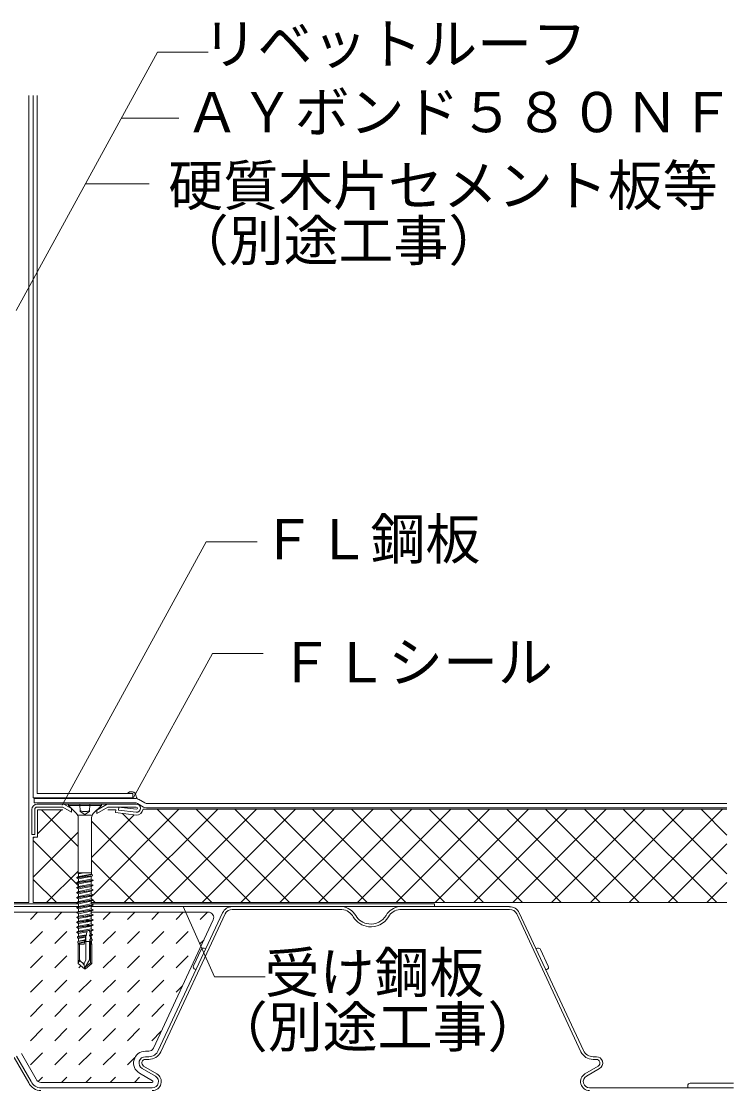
# Model space of a CAD drawing. Units: millimetres on the paper, with parts at other scales. Extents: x -135 to 135, y -94 to 92.
# Drawn here: x -3.5 to 48.4, y -25.8 to 52.1 of the extents above; entities that cross this region are included whole.
import ezdxf
from ezdxf.enums import TextEntityAlignment as Align

# ---------------------------------------------------------------- set-up
doc = ezdxf.new("R2010")
doc.units = ezdxf.units.MM
for name, color, linetype, lineweight in [('1-0_芯・寸法線', 7, 'Continuous', 9), ('1-2_ハッチング', 33, 'Continuous', 18), ('1-3_断熱材', 30, 'Continuous', 18), ('1-4_リベットルーフ', 3, 'Continuous', 9), ('1-5_ＦＬ鋼板・ディスク', 7, 'Continuous', 9), ('1-6_アンカー類', 7, 'Continuous', 9), ('1-9_下地鋼板', 1, 'Continuous', 9), ('1-A_元図・躯体', 7, 'Continuous', 9), ('1-B_その他', 33, 'Continuous', 18)]:
    doc.layers.add(name, color=color, linetype=linetype, lineweight=lineweight)
doc.styles.add('ＭＳ ゴシック', font='')
doc.styles.get('ＭＳ ゴシック').set_extended_font_data('MS Gothic')

msp = doc.modelspace()

# ---------------------------------------------------------------- linework, layer by layer
at = {"layer": '1-0_芯・寸法線'}
for p, q in [((6.434, 49.859), (-3.86, 31.05)), ((6.434, 49.859), (10.129, 49.859)), ((3.807, 45.059), (7.972, 45.059)), ((1.18, 40.259), (5.814, 40.259)), ((9.979, 14.198), (-0.51, -4.969)), ((9.979, 14.198), (13.674, 14.198)), ((10.422, 6.066), (4.679, -4.428)), ((10.422, 6.066), (14.117, 6.066)), ((10.585, -17.468), (8.293, -12.369)), ((10.585, -17.468), (14.28, -17.468))]:
    msp.add_line(p, q, dxfattribs=at)
at = {"layer": '1-2_ハッチング'}
for p, q in [((-2.93, -12.069), (-2.93, 46.7)), ((-6.711, -12.069), (-2.93, -12.069))]:
    msp.add_line(p, q, dxfattribs=at)
at = {"layer": '1-3_断熱材'}
for p, q in [((-2.31, -7.077), (-0.552, -5.32)), ((-2.31, -5.32), (-2.31, -7.32)), ((-0.458, -5.32), (-2.31, -5.32)), ((0.649, -7.994), (-2.026, -5.32)), ((1.731, -11.522), (7.983, -5.269)), ((2.821, -5.32), (3.382, -5.32)), ((3.382, -5.32), (3.358, -5.514)), ((4.012, -12.069), (10.812, -5.269)), ((47.892, -5.269), (5.377, -5.269)), ((13.209, -12.069), (6.409, -5.269)), ((6.84, -12.069), (13.64, -5.269)), ((16.037, -12.069), (9.237, -5.269)), ((9.669, -12.069), (16.469, -5.269)), ((18.866, -12.069), (12.066, -5.269)), ((12.497, -12.069), (19.297, -5.269)), ((21.694, -12.069), (14.894, -5.269)), ((15.326, -12.069), (22.126, -5.269)), ((24.523, -12.069), (17.723, -5.269)), ((18.154, -12.069), (24.954, -5.269)), ((27.351, -12.069), (20.551, -5.269)), ((20.982, -12.069), (27.782, -5.269)), ((30.179, -12.069), (23.379, -5.269)), ((23.811, -12.069), (30.611, -5.269)), ((33.008, -12.069), (26.208, -5.269)), ((26.639, -12.069), (33.439, -5.269)), ((35.836, -12.069), (29.036, -5.269)), ((29.468, -12.069), (36.268, -5.269)), ((38.665, -12.069), (31.865, -5.269)), ((32.296, -12.069), (39.096, -5.269)), ((41.493, -12.069), (34.693, -5.269)), ((35.125, -12.069), (41.925, -5.269)), ((44.322, -12.069), (37.522, -5.269)), ((37.953, -12.069), (44.753, -5.269)), ((47.15, -12.069), (40.35, -5.269)), ((40.781, -12.069), (47.581, -5.269)), ((47.892, -9.983), (43.178, -5.269)), ((47.892, -7.154), (46.007, -5.269)), ((1.633, -8.791), (4.74, -5.684)), ((7.552, -12.069), (1.633, -6.15)), ((4.868, -5.699), (3.358, -5.514)), ((10.38, -12.069), (3.89, -5.579)), ((-2.62, -10.215), (0.649, -6.947)), ((-2.62, -7.32), (-2.31, -7.32)), ((-2.62, -12.069), (-2.62, -7.32)), ((-2.62, -7.387), (-2.552, -7.32)), ((0.681, -10.855), (-2.62, -7.554)), ((43.61, -12.069), (47.892, -7.787)), ((4.724, -12.069), (1.633, -8.978)), ((-1.645, -12.069), (0.649, -9.775)), ((-0.933, -12.069), (-2.62, -10.383)), ((46.438, -12.069), (47.892, -10.615)), ((1.601, -11.652), (1.691, -11.561)), ((-2.62, -12.069), (0.551, -12.069)), ((1.674, -11.848), (1.601, -11.775)), ((1.601, -12.069), (47.892, -12.069)), ((1.895, -12.069), (1.727, -11.901))]:
    msp.add_line(p, q, dxfattribs=at)
msp.add_arc((4.881, -5.2), 0.5, 268.4171, 352.00483, dxfattribs=at)
at = {"layer": '1-4_リベットルーフ'}
for p, q in [((-2.63, -4.44), (-2.63, 46.7)), ((-2.33, -4.14), (-2.33, 46.7)), ((-2.63, -4.44), (4.621, -4.44)), ((-2.55, -4.5), (-2.55, -4.8)), ((4.843, -4.5), (-2.55, -4.5)), ((5.043, -4.553), (5.497, -4.815)), ((4.762, -4.8), (-2.55, -4.8)), ((4.962, -4.853), (5.416, -5.115)), ((5.616, -5.169), (47.892, -5.169)), ((5.697, -4.869), (47.892, -4.869))]:
    msp.add_line(p, q, dxfattribs=at)
for points in [[(-2.33, -4.14), (4.621, -4.14), (4.621, -4.44)], [(4.218, -4.132), (4.232, -4.121), (4.256, -4.102), (4.281, -4.083), (4.306, -4.066), (4.331, -4.05), (4.358, -4.035), (4.374, -4.028), (4.401, -4.018), (4.45, -4.005), (4.5, -4), (4.551, -4), (4.602, -4.007), (4.652, -4.021), (4.68, -4.032), (4.697, -4.039), (4.724, -4.054), (4.75, -4.071), (4.773, -4.091), (4.795, -4.112), (4.813, -4.135), (4.823, -4.15), (4.835, -4.172), (4.85, -4.214), (4.862, -4.257), (4.872, -4.302), (4.883, -4.346), (4.896, -4.39), (4.906, -4.414), (4.91, -4.421), (4.916, -4.434), (4.923, -4.447), (4.931, -4.459), (4.939, -4.471), (4.947, -4.483), (4.951, -4.49)]]:
    msp.add_lwpolyline(points, dxfattribs=at)
for centre, start, end in [((4.843, -4.9), 59.98986, 90), ((4.762, -5.2), 59.98986, 90), ((5.616, -4.769), 239.98986, 270), ((5.697, -4.469), 239.98986, 270)]:
    msp.add_arc(centre, 0.4, start, end, dxfattribs=at)
at = {"layer": '1-5_ＦＬ鋼板・ディスク'}
for p, q in [((-2.73, -5.3), (-2.73, -7.12)), ((-2.51, -5.3), (-2.51, -7.12)), ((4.881, -4.9), (-2.33, -4.9)), ((-0.458, -5.12), (-2.33, -5.12)), ((0.168, -5.481), (-0.458, -5.12)), ((0.168, -5.227), (-0.399, -4.9)), ((0.168, -5.227), (0.168, -5.481)), ((2.762, -4.9), (2.002, -5.338)), ((2.002, -5.592), (2.821, -5.12)), ((2.002, -5.338), (2.002, -5.592)), ((2.821, -5.12), (4.881, -5.12)), ((3.608, -5.121), (3.581, -5.34)), ((4.881, -5.5), (3.581, -5.34)), ((4.891, -5.279), (3.595, -5.12)), ((-2.73, -7.12), (-2.51, -7.12))]:
    msp.add_line(p, q, dxfattribs=at)
for centre, radius, start, end in [((-2.33, -5.3), 0.4, 90, 180), ((-2.33, -5.3), 0.18, 90, 180), ((4.881, -5.2), 0.3, 270, 90), ((4.881, -5.2), 0.08, 276.59439, 90)]:
    msp.add_arc(centre, radius, start, end, dxfattribs=at)
at = {"layer": '1-6_アンカー類'}
for p, q in [((-0.059, -4.9), (2.341, -4.9)), ((-0.059, -4.9), (-0.059, -5)), ((-0.059, -5), (0.532, -5.59)), ((0.781, -4.9), (0.8, -5.449)), ((1.141, -5.646), (0.8, -5.449)), ((1.141, -5.646), (1.482, -5.449)), ((1.501, -4.9), (1.482, -5.449)), ((2.341, -5), (1.75, -5.59)), ((1.633, -5.708), (0.649, -5.708)), ((0.649, -5.873), (0.649, -9.9)), ((1.633, -5.873), (1.633, -9.9)), ((1.669, -10.035), (0.551, -10.252)), ((1.691, -10.114), (0.551, -10.272)), ((0.633, -9.957), (0.671, -9.979)), ((1.633, -9.9), (0.649, -9.9)), ((1.077, -9.9), (0.671, -9.979)), ((0.671, -9.979), (0.678, -10.178)), ((0.678, -10.178), (1.61, -10.001)), ((1.691, -10.114), (1.604, -10.164)), ((1.613, -9.9), (1.61, -10.001)), ((0.551, -10.272), (0.681, -10.347)), ((1.731, -10.433), (0.551, -10.614)), ((1.731, -10.453), (0.551, -10.634)), ((0.551, -10.634), (0.681, -10.709)), ((1.731, -10.795), (0.551, -10.976)), ((1.731, -10.815), (0.551, -10.996)), ((1.604, -10.164), (0.681, -10.347)), ((0.681, -10.347), (0.681, -10.539)), ((0.681, -10.539), (1.601, -10.358)), ((1.601, -10.528), (0.681, -10.709)), ((0.681, -10.709), (0.681, -10.901)), ((0.681, -10.901), (1.601, -10.72)), ((1.601, -10.89), (0.681, -11.071)), ((1.604, -10.164), (1.601, -10.262)), ((1.601, -10.262), (1.601, -10.358)), ((1.731, -10.453), (1.601, -10.528)), ((1.601, -10.528), (1.601, -10.72)), ((1.731, -10.815), (1.601, -10.89)), ((1.601, -10.89), (1.601, -11.082)), ((0.551, -10.996), (0.681, -11.071)), ((1.731, -11.157), (0.551, -11.338)), ((1.731, -11.177), (0.551, -11.358)), ((0.551, -11.358), (0.681, -11.433)), ((1.731, -11.519), (0.551, -11.7)), ((1.731, -11.539), (0.551, -11.72)), ((0.681, -11.071), (0.681, -11.263)), ((0.681, -11.263), (1.601, -11.082)), ((1.601, -11.252), (0.681, -11.433)), ((0.681, -11.433), (0.681, -11.625)), ((0.681, -11.625), (1.601, -11.444)), ((1.601, -11.614), (0.681, -11.795)), ((1.731, -11.177), (1.601, -11.252)), ((1.601, -11.252), (1.601, -11.444)), ((1.731, -11.539), (1.601, -11.614)), ((1.601, -11.614), (1.601, -11.806)), ((0.551, -11.72), (0.681, -11.795)), ((1.731, -11.881), (0.551, -12.062)), ((1.731, -11.901), (0.551, -12.082)), ((0.551, -12.082), (0.681, -12.157)), ((1.731, -12.243), (0.551, -12.424)), ((1.731, -12.263), (0.551, -12.444)), ((0.551, -12.444), (0.681, -12.519)), ((0.681, -11.795), (0.681, -11.987)), ((0.681, -11.987), (1.601, -11.806)), ((1.601, -11.976), (0.681, -12.157)), ((0.681, -12.157), (0.681, -12.349)), ((0.681, -12.349), (1.601, -12.168)), ((1.601, -12.338), (0.681, -12.519)), ((1.731, -11.901), (1.601, -11.976)), ((1.601, -11.976), (1.601, -12.168)), ((1.731, -12.263), (1.601, -12.338)), ((1.601, -12.338), (1.601, -12.53)), ((1.731, -12.605), (0.551, -12.786)), ((1.731, -12.625), (0.551, -12.806)), ((0.551, -12.806), (0.681, -12.881)), ((1.731, -12.967), (0.551, -13.148)), ((1.731, -12.987), (0.551, -13.168)), ((0.551, -13.168), (0.681, -13.243)), ((0.681, -12.519), (0.681, -12.711)), ((0.681, -12.711), (1.601, -12.53)), ((1.601, -12.7), (0.681, -12.881)), ((0.681, -12.881), (0.681, -13.073)), ((0.681, -13.073), (1.601, -12.892)), ((1.601, -13.062), (0.681, -13.243)), ((1.301, -13.1), (1.239, -13.1)), ((1.279, -13.125), (1.276, -13.1)), ((1.731, -12.625), (1.601, -12.7)), ((1.601, -12.7), (1.601, -12.892)), ((1.731, -12.987), (1.601, -13.062)), ((1.601, -13.062), (1.601, -13.254)), ((1.231, -13.405), (0.551, -13.51)), ((1.234, -13.425), (0.551, -13.53)), ((0.551, -13.53), (0.681, -13.605)), ((1.273, -13.761), (0.551, -13.872)), ((1.276, -13.78), (0.551, -13.892)), ((0.551, -13.892), (0.681, -13.967)), ((0.68, -14.159), (1.601, -13.978)), ((0.681, -13.243), (0.681, -13.435)), ((0.681, -13.435), (1.601, -13.254)), ((1.601, -13.424), (0.681, -13.605)), ((0.681, -13.605), (0.681, -13.797)), ((0.681, -13.797), (1.601, -13.616)), ((1.601, -13.786), (0.681, -13.967)), ((0.681, -13.967), (0.681, -14.1)), ((1.234, -13.425), (1.231, -13.405)), ((1.276, -13.78), (1.273, -13.761)), ((1.32, -13.479), (1.301, -13.313)), ((1.362, -13.832), (1.343, -13.666)), ((1.731, -13.329), (1.389, -13.381)), ((1.392, -13.401), (1.389, -13.381)), ((1.731, -13.349), (1.392, -13.401)), ((1.731, -13.691), (1.432, -13.736)), ((1.434, -13.756), (1.432, -13.736)), ((1.731, -13.711), (1.434, -13.756)), ((1.731, -13.349), (1.601, -13.424)), ((1.601, -13.424), (1.601, -13.616)), ((1.731, -13.711), (1.601, -13.786)), ((1.601, -13.786), (1.601, -13.978)), ((1.393, -14.103), (0.562, -14.227)), ((1.309, -14.141), (0.565, -14.262)), ((0.565, -14.262), (0.677, -14.326)), ((1.192, -14.478), (0.593, -14.571)), ((1.178, -14.543), (0.6, -14.644)), ((0.6, -14.644), (0.67, -14.685)), ((0.67, -14.685), (0.667, -14.89)), ((1.21, -14.582), (0.67, -14.685)), ((0.677, -14.326), (0.673, -14.525)), ((0.673, -14.525), (1.248, -14.412)), ((1.294, -14.207), (0.677, -14.326)), ((0.681, -14.1), (0.68, -14.159)), ((1.094, -15.1), (1.31, -14.138)), ((1.178, -14.543), (1.192, -14.478)), ((1.178, -14.543), (1.21, -14.582)), ((1.248, -14.412), (1.192, -14.478)), ((1.221, -16.27), (1.221, -14.534)), ((1.731, -14.053), (1.406, -14.101)), ((1.454, -14.117), (1.453, -14.101)), ((1.731, -14.073), (1.454, -14.117)), ((1.498, -14.167), (1.454, -14.117)), ((1.513, -14.36), (1.478, -14.434)), ((1.704, -14.399), (1.478, -14.434)), ((1.482, -14.491), (1.478, -14.434)), ((1.699, -14.453), (1.482, -14.491)), ((1.482, -14.491), (1.525, -14.521)), ((1.602, -14.147), (1.498, -14.167)), ((1.513, -14.36), (1.498, -14.167)), ((1.54, -14.722), (1.503, -14.771)), ((1.673, -14.743), (1.503, -14.771)), ((1.51, -14.863), (1.503, -14.771)), ((1.513, -14.36), (1.605, -14.342)), ((1.608, -14.506), (1.525, -14.521)), ((1.54, -14.722), (1.525, -14.521)), ((1.54, -14.722), (1.611, -14.708)), ((1.731, -14.073), (1.602, -14.147)), ((1.602, -14.147), (1.605, -14.342)), ((1.699, -14.453), (1.608, -14.506)), ((1.608, -14.506), (1.611, -14.708)), ((1.112, -14.835), (0.624, -14.915)), ((1.088, -14.942), (0.634, -15.026)), ((0.634, -15.026), (0.664, -15.043)), ((0.641, -16.505), (0.641, -15.1)), ((0.641, -15.1), (1.094, -15.1)), ((0.664, -15.043), (0.663, -15.1)), ((1.126, -14.956), (0.664, -15.043)), ((0.667, -14.89), (1.162, -14.795)), ((0.741, -16.213), (0.741, -15.1)), ((1.088, -14.942), (1.112, -14.835)), ((1.088, -14.942), (1.126, -14.956)), ((1.112, -14.835), (1.162, -14.795)), ((1.139, -14.9), (1.553, -14.9)), ((1.471, -16.25), (1.471, -14.9)), ((1.665, -14.835), (1.51, -14.863)), ((1.51, -14.863), (1.551, -14.876)), ((1.567, -15.083), (1.54, -15.1)), ((1.54, -15.1), (1.641, -15.1)), ((1.541, -16.458), (1.541, -14.9)), ((1.614, -14.864), (1.551, -14.876)), ((1.567, -15.083), (1.551, -14.876)), ((1.567, -15.083), (1.618, -15.073)), ((1.642, -15.087), (1.571, -15.1)), ((1.665, -14.835), (1.614, -14.864)), ((1.614, -14.864), (1.618, -15.073)), ((1.641, -15.1), (1.641, -16.505)), ((0.716, -16.333), (0.641, -16.505)), ((1.122, -16.442), (1.221, -16.27)), ((1.471, -16.25), (1.172, -16.768)), ((0.641, -16.505), (1.101, -16.891)), ((0.843, -16.361), (0.984, -16.48)), ((1.084, -16.644), (1.141, -16.9)), ((1.172, -16.768), (1.141, -16.9)), ((1.541, -16.458), (1.172, -16.768)), ((1.172, -16.768), (1.181, -16.891)), ((1.641, -16.505), (1.181, -16.891)), ((1.541, -16.458), (1.641, -16.505))]:
    msp.add_line(p, q, dxfattribs=at)
for points in [[(-0.059, -5), (2.341, -5), (2.341, -4.9)], [(0.91, -9.9), (0.633, -9.957), (0.649, -9.9)], [(1.691, -10.114), (1.669, -10.035), (1.61, -10.001)], [(0.551, -10.272), (0.551, -10.252), (0.678, -10.178)], [(0.551, -10.634), (0.551, -10.614), (0.681, -10.539)], [(0.551, -10.996), (0.551, -10.976), (0.681, -10.901)], [(1.731, -10.453), (1.731, -10.433), (1.601, -10.358)], [(1.731, -10.815), (1.731, -10.795), (1.601, -10.72)], [(0.551, -11.358), (0.551, -11.338), (0.681, -11.263)], [(0.551, -11.72), (0.551, -11.7), (0.681, -11.625)], [(1.731, -11.177), (1.731, -11.157), (1.601, -11.082)], [(1.731, -11.539), (1.731, -11.519), (1.601, -11.444)], [(0.551, -12.082), (0.551, -12.062), (0.681, -11.987)], [(0.551, -12.444), (0.551, -12.424), (0.681, -12.349)], [(1.731, -11.901), (1.731, -11.881), (1.601, -11.806)], [(1.731, -12.263), (1.731, -12.243), (1.601, -12.168)], [(0.551, -12.806), (0.551, -12.786), (0.681, -12.711)], [(0.551, -13.168), (0.551, -13.148), (0.681, -13.073)], [(1.301, -13.1), (1.279, -13.125), (1.239, -13.1)], [(1.731, -12.625), (1.731, -12.605), (1.601, -12.53)], [(1.731, -12.987), (1.731, -12.967), (1.601, -12.892)], [(0.551, -13.53), (0.551, -13.51), (0.681, -13.435)], [(0.551, -13.892), (0.551, -13.872), (0.681, -13.797)], [(1.389, -13.381), (1.301, -13.313), (1.231, -13.405)], [(1.234, -13.425), (1.32, -13.479), (1.392, -13.401)], [(1.432, -13.736), (1.343, -13.666), (1.273, -13.761)], [(1.276, -13.78), (1.362, -13.832), (1.434, -13.756)], [(1.731, -13.349), (1.731, -13.329), (1.601, -13.254)], [(1.731, -13.711), (1.731, -13.691), (1.601, -13.616)], [(1.731, -14.073), (1.731, -14.053), (1.601, -13.978)], [(0.565, -14.262), (0.562, -14.227), (0.68, -14.159)], [(0.6, -14.644), (0.593, -14.571), (0.673, -14.525)], [(1.699, -14.453), (1.704, -14.399), (1.605, -14.342)], [(1.665, -14.835), (1.673, -14.743), (1.611, -14.708)], [(0.634, -15.026), (0.624, -14.915), (0.667, -14.89)], [(1.641, -15.1), (1.642, -15.087), (1.618, -15.073)], [(1.101, -16.891), (1.141, -16.9), (1.181, -16.891)]]:
    msp.add_lwpolyline(points, dxfattribs=at)
for centre, radius, start, end in [((1.135, -4.728), 0.721, 242.08333, 297.91667), ((0.249, -5.873), 0.4, 0, 45), ((2.033, -5.873), 0.4, 135, 180), ((1.431, -14.31), 0.21, 83.83722, 125.22981), ((0.779, -16.438), 0.1, 50, 156.44554), ((0.441, -16.213), 0.3, 336.44554, 0), ((1.041, -16.135), 0.3, 180, 230), ((1.035, -16.392), 0.1, 230, 330), ((0.791, -16.709), 0.3, 12.5, 50), ((1.38, -16.594), 0.3, 150, 192.5)]:
    msp.add_arc(centre, radius, start, end, dxfattribs=at)
at = {"layer": '1-9_下地鋼板'}
for p, q in [((-7.011, -12.369), (0.645, -12.369)), ((0.681, -12.169), (-6.811, -12.169)), ((26.611, -12.169), (1.603, -12.169))]:
    msp.add_line(p, q, dxfattribs=at)
msp.add_lwpolyline([(1.601, -12.369), (26.611, -12.369), (26.611, -12.169)], dxfattribs=at)
at = {"layer": '1-A_元図・躯体'}
for p, q in [((11.874, -12.369), (19.874, -12.369)), ((32.063, -12.369), (24.061, -12.369)), ((11.169, -12.816), (6.488, -22.848)), ((11.35, -12.901), (6.669, -22.932)), ((11.871, -12.569), (19.863, -12.569)), ((32.063, -12.569), (24.071, -12.569)), ((37.265, -22.932), (32.584, -12.894)), ((37.446, -22.848), (32.765, -12.809)), ((9.051, -16.69), (9.611, -15.489)), ((9.831, -15.398), (9.945, -15.439)), ((34.109, -15.404), (33.995, -15.445)), ((34.888, -16.696), (34.328, -15.495)), ((9.15, -16.93), (9.235, -16.961)), ((34.789, -16.936), (34.704, -16.967)), ((-3.831, -23.26), (-2.763, -25.109)), ((5.545, -23.295), (5.786, -23.295)), ((38.389, -23.295), (38.148, -23.295)), ((-4.004, -23.36), (-2.936, -25.209)), ((6.377, -24.542), (5.414, -23.975)), ((5.545, -23.495), (5.786, -23.495)), ((37.558, -24.542), (38.52, -23.975)), ((38.389, -23.495), (38.148, -23.495)), ((6.275, -24.714), (5.313, -24.147)), ((37.659, -24.714), (38.621, -24.147)), ((-2.056, -25.566), (6.043, -25.566)), ((48.382, -25.566), (37.892, -25.566)), ((45.037, -25.408), (45.037, -25.566)), ((45.213, -25.232), (48.382, -25.232))]:
    msp.add_line(p, q, dxfattribs=at)
for centre, radius, start, end in [((11.871, -13.144), 0.775, 89.80636, 154.98576), ((19.745, -13.648), 1.285, 29.79551, 84.24408), ((24.189, -13.648), 1.285, 95.75329, 149.83797), ((32.06, -13.154), 0.784, 26.01433, 89.79167), ((11.871, -13.144), 0.575, 90, 154.98576), ((19.745, -13.648), 1.085, 29.66234, 83.7342), ((21.967, -12.356), 1.485, 210.53595, 262.86697), ((21.967, -12.356), 1.285, 210.53595, 262.86697), ((21.967, -12.356), 1.485, 262.86687, 329.83797), ((21.967, -12.356), 1.285, 262.86687, 329.83797), ((24.189, -13.648), 1.085, 96.26154, 149.83797), ((32.06, -13.154), 0.585, 26.37175, 89.71655), ((9.77, -15.563), 0.176, 69.99548, 154.98886), ((34.169, -15.569), 0.176, 25.0069, 109.99638), ((9.21, -16.764), 0.176, 154.99098, 249.9989), ((34.729, -16.771), 0.176, 290.0011, 24.99782), ((5.545, -23.753), 0.458, 90, 239.49931), ((5.786, -22.52), 0.775, 270, 335.00055), ((5.786, -22.52), 0.975, 270, 335.00055), ((38.148, -22.52), 0.975, 204.99945, 270), ((38.148, -22.52), 0.775, 204.99945, 270), ((38.389, -23.753), 0.458, 300.50069, 90), ((5.545, -23.753), 0.258, 90, 239.49931), ((38.389, -23.753), 0.258, 300.50069, 90), ((6.043, -25.108), 0.658, 270, 59.49931), ((6.043, -25.108), 0.458, 270, 59.49931), ((37.892, -25.108), 0.658, 120.50069, 270), ((37.892, -25.108), 0.458, 120.50069, 270), ((-2.056, -24.791), 0.975, 203.67883, 270), ((-2.056, -24.791), 0.775, 203.67883, 270), ((45.213, -25.408), 0.176, 90, 180)]:
    msp.add_arc(centre, radius, start, end, dxfattribs=at)
at = {"layer": '1-B_その他'}
for p, q in [((0.579, -12.769), (-6.711, -12.769)), ((-2.827, -13.294), (-2.303, -12.769)), ((-1.06, -13.294), (-0.535, -12.769)), ((10.121, -12.769), (1.601, -12.769)), ((2.476, -13.294), (3.001, -12.769)), ((4.244, -13.294), (4.768, -12.769)), ((6.012, -13.294), (6.536, -12.769)), ((7.779, -13.294), (8.304, -12.769)), ((9.547, -13.294), (10.072, -12.769)), ((6.125, -22.679), (10.484, -13.338)), ((10.484, -13.338), (6.126, -22.679)), ((-2.827, -15.061), (-1.943, -14.178)), ((-1.06, -15.061), (-0.176, -14.178)), ((2.476, -15.061), (3.36, -14.178)), ((4.244, -15.061), (5.128, -14.178)), ((6.012, -15.061), (6.895, -14.178)), ((7.779, -15.061), (8.663, -14.178)), ((9.547, -15.061), (9.796, -14.813)), ((-2.827, -16.829), (-1.943, -15.945)), ((-1.06, -16.829), (-0.176, -15.945)), ((2.476, -16.829), (3.36, -15.945)), ((4.244, -16.829), (5.128, -15.945)), ((6.012, -16.829), (6.895, -15.945)), ((7.779, -16.829), (8.663, -15.945)), ((0.708, -16.829), (0.854, -16.684)), ((-2.827, -18.597), (-1.943, -17.713)), ((-1.06, -18.597), (-0.176, -17.713)), ((0.708, -18.597), (1.592, -17.713)), ((2.476, -18.597), (3.36, -17.713)), ((4.244, -18.597), (5.128, -17.713)), ((6.012, -18.597), (6.895, -17.713)), ((7.779, -18.597), (8.25, -18.127)), ((-2.827, -20.365), (-1.943, -19.481)), ((-1.06, -20.365), (-0.176, -19.481)), ((0.708, -20.365), (1.592, -19.481)), ((2.476, -20.365), (3.36, -19.481)), ((4.244, -20.365), (5.128, -19.481)), ((6.012, -20.365), (6.895, -19.481)), ((-2.827, -22.132), (-1.943, -21.249)), ((-1.06, -22.132), (-0.176, -21.249)), ((0.708, -22.132), (1.592, -21.249)), ((2.476, -22.132), (3.36, -21.249)), ((4.244, -22.132), (5.128, -21.249)), ((6.012, -22.132), (6.703, -21.441)), ((-3.484, -23.06), (-2.405, -24.93)), ((-3.484, -23.06), (-2.405, -24.93)), ((-2.827, -23.9), (-1.943, -23.016)), ((-1.06, -23.9), (-0.176, -23.016)), ((0.708, -23.9), (1.592, -23.016)), ((2.476, -23.9), (3.36, -23.016)), ((4.244, -23.9), (4.786, -23.358)), ((5.545, -22.895), (5.786, -22.895)), ((5.545, -22.895), (5.786, -22.895)), ((-2.262, -25.103), (-1.943, -24.784)), ((-0.558, -25.166), (-0.176, -24.784)), ((1.21, -25.166), (1.592, -24.784)), ((2.978, -25.166), (3.36, -24.784)), ((4.746, -25.166), (5.128, -24.784)), ((6.07, -25.058), (5.11, -24.492)), ((6.072, -25.059), (5.11, -24.492)), ((-2.056, -25.166), (6.043, -25.166)), ((-2.055, -25.166), (6.043, -25.166))]:
    msp.add_line(p, q, dxfattribs=at)
for centre, radius, start, end in [((10.121, -13.169), 0.4, 334.98573, 90), ((10.121, -13.169), 0.4, 334.98604, 90), ((5.545, -23.753), 0.858, 90, 239.50307), ((5.545, -23.753), 0.858, 90, 239.49931), ((5.786, -22.52), 0.375, 270, 334.98604), ((5.786, -22.52), 0.375, 270, 335.00055), ((-2.056, -24.791), 0.375, 201.66853, 270.27846), ((-2.056, -24.791), 0.375, 201.66853, 270), ((6.043, -25.108), 0.0577, 270, 61.3318), ((6.043, -25.108), 0.0577, 270, 59.49931)]:
    msp.add_arc(centre, radius, start, end, dxfattribs=at)

# ---------------------------------------------------------------- texts
at = {"layer": '1-0_芯・寸法線', "style": 'ＭＳ ゴシック'}
for s, p in [('リベットルーフ', (9.706, 48.123)), ('ＡＹボンド５８０ＮＦ', (8.414, 43.147)), ('硬質木片セメント板等', (7.212, 37.803)), ('（別途工事）', (7.613, 33.795)), ('ＦＬ鋼板', (13.936, 12.052)), ('ＦＬシール', (15.217, 3.095)), ('受け鋼板', (14.23, -19.517)), ('（別途工事）', (10.457, -23.476))]:
    msp.add_text(s, height=2.933, dxfattribs=at).set_placement(p, align=Align.BOTTOM_LEFT)

doc.saveas('drawing.dxf')
